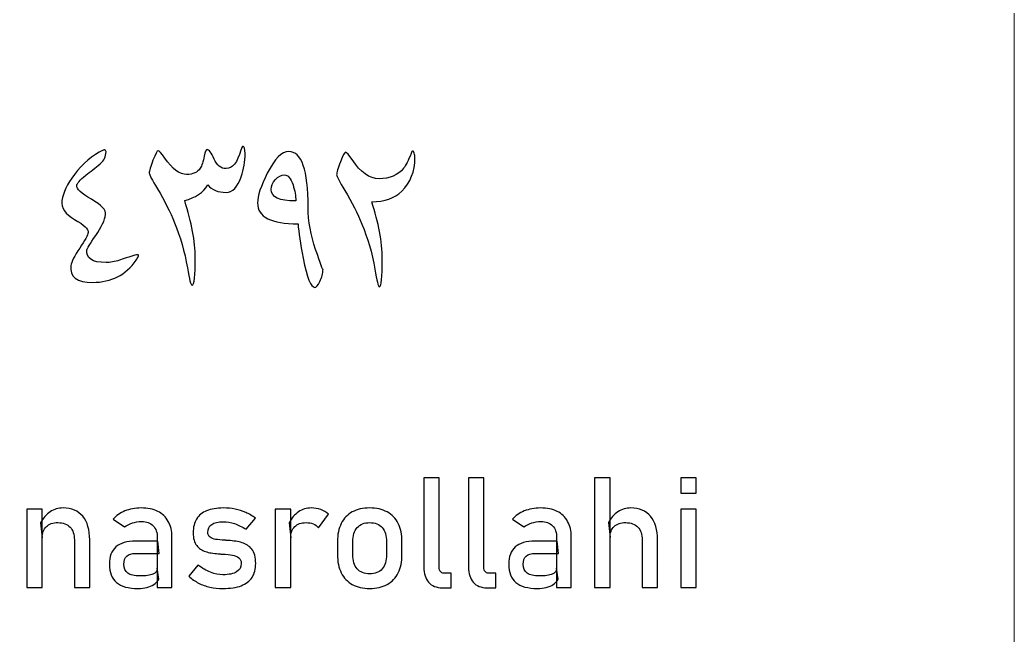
# Model space of a CAD drawing. Header units: millimetres. Extents: x -324 to 397, y -93 to 254.
# Drawn here: x 376.72 to 396.84, y 50.94 to 63.39 of the extents above; entities that cross this region are included whole.
import ezdxf

# ---------------------------------------------------------------- set-up
doc = ezdxf.new("R2010")
doc.units = ezdxf.units.MM
doc.header["$MEASUREMENT"] = 0
doc.layers.add('Layer 1', color=7, linetype='Continuous')

msp = doc.modelspace()

# ---------------------------------------------------------------- linework, layer by layer
at = {"layer": 'Layer 1', "color": 250, "lineweight": 18}
msp.add_open_spline([(350.7976, 88.2854), (350.7976, 88.2854), (393.09, 88.2854), (393.09, 88.2854), (395.1575, 88.2854), (396.8438, 86.5991), (396.8438, 84.5316), (396.8438, 84.5316), (396.8438, 42.2392), (396.8438, 42.2392), (396.8438, 40.1717), (395.1575, 38.4854), (393.09, 38.4854), (393.09, 38.4854), (350.7976, 38.4854), (350.7976, 38.4854), (348.7301, 38.4854), (347.0438, 40.1717), (347.0438, 42.2392), (347.0438, 42.2392), (347.0438, 84.5316), (347.0438, 84.5316), (347.0438, 86.5991), (348.7301, 88.2854), (350.7976, 88.2854)], degree=3, knots=[0, 0, 0, 0, 0.125, 0.125, 0.125, 0.25, 0.25, 0.25, 0.375, 0.375, 0.375, 0.5, 0.5, 0.5, 0.625, 0.625, 0.625, 0.75, 0.75, 0.75, 0.875, 0.875, 0.875, 1, 1, 1, 1], dxfattribs=at)
at = {"layer": 'Layer 1', "color": 250}
for points, knots in [([(381.2798, 60.6832), (381.2798, 60.5202), (381.2535, 60.3625), (381.201, 60.2101), (381.1274, 59.9998), (381.0249, 59.8947), (380.8935, 59.8947), (380.7358, 59.8947), (380.6123, 59.9447), (380.5229, 60.0445), (380.4336, 59.8921), (380.2785, 59.787), (380.0577, 59.7291), (380.1997, 59.2823), (380.2706, 58.8986), (380.2706, 58.578), (380.2706, 58.2048), (380.2496, 58.0182), (380.2075, 58.0182), (380.1812, 58.0182), (380.1497, 58.1338), (380.1129, 58.3651), (380.0551, 58.6963), (379.9684, 59.0011), (379.8527, 59.2797), (379.7634, 59.5005), (379.6477, 59.7291), (379.5058, 59.9657), (379.3954, 60.1496), (379.3402, 60.2548), (379.3402, 60.2811), (379.3402, 60.3284), (379.3652, 60.4164), (379.4151, 60.5452), (379.4651, 60.674), (379.5006, 60.7384), (379.5216, 60.7384), (379.5426, 60.7384), (379.5873, 60.6884), (379.6556, 60.5886), (379.808, 60.3678), (379.9552, 60.2574), (380.0972, 60.2574), (380.2233, 60.2574), (380.3153, 60.2995), (380.3731, 60.3835), (380.4046, 60.4361), (380.4309, 60.5176), (380.4519, 60.628), (380.4677, 60.7173), (380.4888, 60.762), (380.515, 60.762), (380.5466, 60.762), (380.5926, 60.6976), (380.653, 60.5688), (380.7135, 60.4401), (380.7936, 60.3757), (380.8935, 60.3757), (381.0249, 60.3757), (381.1248, 60.4992), (381.1931, 60.7463), (381.2089, 60.7988), (381.2246, 60.8251), (381.2404, 60.8251), (381.2667, 60.8251), (381.2798, 60.7778), (381.2798, 60.6832)], [0, 0, 0, 0, 0.0454545, 0.0454545, 0.0454545, 0.0909091, 0.0909091, 0.0909091, 0.1363636, 0.1363636, 0.1363636, 0.1818182, 0.1818182, 0.1818182, 0.2272727, 0.2272727, 0.2272727, 0.2727273, 0.2727273, 0.2727273, 0.3181818, 0.3181818, 0.3181818, 0.3636364, 0.3636364, 0.3636364, 0.4090909, 0.4090909, 0.4090909, 0.4545455, 0.4545455, 0.4545455, 0.5, 0.5, 0.5, 0.5454545, 0.5454545, 0.5454545, 0.5909091, 0.5909091, 0.5909091, 0.6363636, 0.6363636, 0.6363636, 0.6818182, 0.6818182, 0.6818182, 0.7272727, 0.7272727, 0.7272727, 0.7727273, 0.7727273, 0.7727273, 0.8181818, 0.8181818, 0.8181818, 0.8636364, 0.8636364, 0.8636364, 0.9090909, 0.9090909, 0.9090909, 0.9545455, 0.9545455, 0.9545455, 1, 1, 1, 1]), ([(379.0722, 58.5228), (378.8672, 58.2232), (378.5754, 58.0734), (378.197, 58.0734), (377.8711, 58.0734), (377.7239, 58.1864), (377.7554, 58.4124), (377.7659, 58.4913), (377.8251, 58.6095), (377.9328, 58.7672), (378.0406, 58.9249), (378.0971, 59.03), (378.1024, 59.0826), (378.1129, 59.1509), (378.0222, 59.239), (377.8303, 59.3467), (377.6385, 59.4545), (377.5531, 59.582), (377.5741, 59.7291), (377.5951, 59.8868), (377.6792, 60.0629), (377.8264, 60.2574), (377.9946, 60.4834), (378.1891, 60.6464), (378.4099, 60.7463), (378.4204, 60.7515), (378.4283, 60.7541), (378.4335, 60.7541), (378.4545, 60.7541), (378.465, 60.741), (378.465, 60.7147), (378.465, 60.6201), (378.4256, 60.5386), (378.3468, 60.4703), (378.2469, 60.3914), (378.1497, 60.3152), (378.0551, 60.2416), (377.9341, 60.1418), (377.8737, 60.0734), (377.8737, 60.0366), (377.8632, 59.9683), (377.9617, 59.875), (378.1694, 59.7567), (378.377, 59.6385), (378.4729, 59.5347), (378.4572, 59.4453), (378.4414, 59.3349), (378.3744, 59.193), (378.2561, 59.0195), (378.1378, 58.8461), (378.0787, 58.7514), (378.0787, 58.7357), (378.0524, 58.5622), (378.1812, 58.4755), (378.465, 58.4755), (378.5491, 58.4755), (378.6411, 58.4913), (378.741, 58.5228), (378.9408, 58.5911), (379.0459, 58.6253), (379.0564, 58.6253), (379.0932, 58.6358), (379.1142, 58.6358), (379.1195, 58.6253), (379.1247, 58.62), (379.1234, 58.6082), (379.1155, 58.5898), (379.1076, 58.5714), (379.0932, 58.5491), (379.0722, 58.5228)], [0, 0, 0, 0, 0.0434783, 0.0434783, 0.0434783, 0.0869565, 0.0869565, 0.0869565, 0.1304348, 0.1304348, 0.1304348, 0.173913, 0.173913, 0.173913, 0.2173913, 0.2173913, 0.2173913, 0.2608696, 0.2608696, 0.2608696, 0.3043478, 0.3043478, 0.3043478, 0.3478261, 0.3478261, 0.3478261, 0.3913043, 0.3913043, 0.3913043, 0.4347826, 0.4347826, 0.4347826, 0.4782609, 0.4782609, 0.4782609, 0.5217391, 0.5217391, 0.5217391, 0.5652174, 0.5652174, 0.5652174, 0.6086957, 0.6086957, 0.6086957, 0.6521739, 0.6521739, 0.6521739, 0.6956522, 0.6956522, 0.6956522, 0.7391304, 0.7391304, 0.7391304, 0.7826087, 0.7826087, 0.7826087, 0.826087, 0.826087, 0.826087, 0.8695652, 0.8695652, 0.8695652, 0.9130435, 0.9130435, 0.9130435, 0.9565217, 0.9565217, 0.9565217, 1, 1, 1, 1]), ([(382.8568, 58.3336), (382.8568, 58.2547), (382.8357, 58.1746), (382.7937, 58.0931), (382.7516, 58.0116), (382.7175, 57.9709), (382.6912, 57.9709), (382.6123, 57.9709), (382.5335, 58.168), (382.4546, 58.5622), (382.3968, 58.8566), (382.3626, 59.0879), (382.3521, 59.2561), (381.8055, 59.2561), (381.5321, 59.398), (381.5321, 59.6818), (381.5321, 59.8237), (381.5978, 60.0235), (381.7293, 60.2811), (381.8817, 60.5754), (382.0262, 60.7226), (382.1629, 60.7226), (382.4257, 60.7226), (382.5571, 60.3468), (382.5571, 59.5951), (382.5571, 59.3112), (382.6071, 59.0248), (382.7069, 58.7357), (382.8068, 58.4466), (382.8568, 58.3125), (382.8568, 58.3336)], [0, 0, 0, 0, 0.1, 0.1, 0.1, 0.2, 0.2, 0.2, 0.3, 0.3, 0.3, 0.4, 0.4, 0.4, 0.5, 0.5, 0.5, 0.6, 0.6, 0.6, 0.7, 0.7, 0.7, 0.8, 0.8, 0.8, 0.9, 0.9, 0.9, 1, 1, 1, 1]), ([(384.7096, 60.6595), (384.7149, 60.6385), (384.7175, 60.6148), (384.7175, 60.5886), (384.7175, 60.3205), (384.6281, 60.0971), (384.4494, 59.9184), (384.3075, 59.7764), (384.1051, 59.7055), (383.8423, 59.7055), (383.9842, 59.285), (384.0552, 58.8986), (384.0552, 58.5465), (384.0552, 58.1733), (384.0368, 57.9867), (384, 57.9867), (383.9737, 57.9867), (383.9422, 58.1049), (383.9054, 58.3415), (383.8476, 58.6726), (383.7609, 58.9749), (383.6452, 59.2482), (383.5558, 59.4689), (383.4402, 59.6976), (383.2983, 59.9341), (383.1879, 60.1181), (383.1327, 60.2232), (383.1327, 60.2495), (383.1327, 60.2968), (383.1577, 60.3849), (383.2076, 60.5137), (383.2576, 60.6424), (383.293, 60.7068), (383.3141, 60.7068), (383.3351, 60.7068), (383.3798, 60.6569), (383.4481, 60.557), (383.6163, 60.2995), (383.7976, 60.1707), (383.9921, 60.1707), (384.2076, 60.1707), (384.3732, 60.2416), (384.4889, 60.3835), (384.5309, 60.4361), (384.5808, 60.536), (384.6387, 60.6832), (384.6492, 60.7147), (384.6623, 60.7305), (384.6781, 60.7305), (384.6939, 60.7252), (384.7044, 60.7016), (384.7096, 60.6595)], [0, 0, 0, 0, 0.0588235, 0.0588235, 0.0588235, 0.1176471, 0.1176471, 0.1176471, 0.1764706, 0.1764706, 0.1764706, 0.2352941, 0.2352941, 0.2352941, 0.2941176, 0.2941176, 0.2941176, 0.3529412, 0.3529412, 0.3529412, 0.4117647, 0.4117647, 0.4117647, 0.4705882, 0.4705882, 0.4705882, 0.5294118, 0.5294118, 0.5294118, 0.5882353, 0.5882353, 0.5882353, 0.6470588, 0.6470588, 0.6470588, 0.7058824, 0.7058824, 0.7058824, 0.7647059, 0.7647059, 0.7647059, 0.8235294, 0.8235294, 0.8235294, 0.8823529, 0.8823529, 0.8823529, 0.9411765, 0.9411765, 0.9411765, 1, 1, 1, 1]), ([(382.3048, 59.7213), (382.3048, 59.8264), (382.2864, 59.9341), (382.2496, 60.0445), (382.2023, 60.1812), (382.1445, 60.2495), (382.0762, 60.2495), (382.0131, 60.2495), (381.9526, 60.218), (381.8948, 60.1549), (381.837, 60.0918), (381.8081, 60.0235), (381.8081, 59.9499), (381.8081, 59.7975), (381.9737, 59.7213), (382.3048, 59.7213)], [0, 0, 0, 0, 0.2, 0.2, 0.2, 0.4, 0.4, 0.4, 0.6, 0.6, 0.6, 0.8, 0.8, 0.8, 1, 1, 1, 1]), ([(385.2084, 52.3103), (385.2084, 52.2718), (385.2173, 52.2421), (385.2339, 52.2212), (385.2506, 52.2004), (385.274, 52.19), (385.3048, 52.19), (385.3048, 52.19), (385.4511, 52.19), (385.4511, 52.19), (385.4511, 52.19), (385.4511, 51.8937), (385.4511, 51.8937), (385.4511, 51.8937), (385.2683, 51.8937), (385.2683, 51.8937), (385.1501, 51.8937), (385.059, 51.9307), (384.9944, 52.0036), (384.9298, 52.077), (384.8975, 52.1801), (384.8975, 52.3134), (384.8975, 52.3134), (384.8975, 54.1199), (384.8975, 54.1199), (384.8975, 54.1199), (385.2084, 54.1199), (385.2084, 54.1199), (385.2084, 54.1199), (385.2084, 52.3103), (385.2084, 52.3103)], [0, 0, 0, 0, 0.1, 0.1, 0.1, 0.2, 0.2, 0.2, 0.3, 0.3, 0.3, 0.4, 0.4, 0.4, 0.5, 0.5, 0.5, 0.6, 0.6, 0.6, 0.7, 0.7, 0.7, 0.8, 0.8, 0.8, 0.9, 0.9, 0.9, 1, 1, 1, 1]), ([(386.1129, 52.3103), (386.1129, 52.2718), (386.1218, 52.2421), (386.1384, 52.2212), (386.1551, 52.2004), (386.1785, 52.19), (386.2093, 52.19), (386.2093, 52.19), (386.3556, 52.19), (386.3556, 52.19), (386.3556, 52.19), (386.3556, 51.8937), (386.3556, 51.8937), (386.3556, 51.8937), (386.1728, 51.8937), (386.1728, 51.8937), (386.0546, 51.8937), (385.9635, 51.9307), (385.8989, 52.0036), (385.8343, 52.077), (385.802, 52.1801), (385.802, 52.3134), (385.802, 52.3134), (385.802, 54.1199), (385.802, 54.1199), (385.802, 54.1199), (386.1129, 54.1199), (386.1129, 54.1199), (386.1129, 54.1199), (386.1129, 52.3103), (386.1129, 52.3103)], [0, 0, 0, 0, 0.1, 0.1, 0.1, 0.2, 0.2, 0.2, 0.3, 0.3, 0.3, 0.4, 0.4, 0.4, 0.5, 0.5, 0.5, 0.6, 0.6, 0.6, 0.7, 0.7, 0.7, 0.8, 0.8, 0.8, 0.9, 0.9, 0.9, 1, 1, 1, 1]), ([(388.3542, 54.1199), (388.3542, 54.1199), (388.6651, 54.1199), (388.6651, 54.1199), (388.6651, 54.1199), (388.6651, 51.9015), (388.6651, 51.9015), (388.6651, 51.9015), (388.3542, 51.9015), (388.3542, 51.9015), (388.3542, 51.9015), (388.3542, 54.1199), (388.3542, 54.1199)], [0, 0, 0, 0, 0.25, 0.25, 0.25, 0.5, 0.5, 0.5, 0.75, 0.75, 0.75, 1, 1, 1, 1]), ([(390.0998, 54.1199), (390.0998, 54.1199), (390.4107, 54.1199), (390.4107, 54.1199), (390.4107, 54.1199), (390.4107, 53.8085), (390.4107, 53.8085), (390.4107, 53.8085), (390.0998, 53.8085), (390.0998, 53.8085), (390.0998, 53.8085), (390.0998, 54.1199), (390.0998, 54.1199)], [0, 0, 0, 0, 0.25, 0.25, 0.25, 0.5, 0.5, 0.5, 0.75, 0.75, 0.75, 1, 1, 1, 1]), ([(376.8632, 53.4851), (376.8632, 53.4851), (377.1741, 53.4851), (377.1741, 53.4851), (377.1741, 53.4851), (377.1741, 51.9015), (377.1741, 51.9015), (377.1741, 51.9015), (376.8632, 51.9015), (376.8632, 51.9015), (376.8632, 51.9015), (376.8632, 53.4851), (376.8632, 53.4851)], [0, 0, 0, 0, 0.25, 0.25, 0.25, 0.5, 0.5, 0.5, 0.75, 0.75, 0.75, 1, 1, 1, 1]), ([(377.824, 52.8612), (377.824, 52.9732), (377.7954, 53.0596), (377.7371, 53.1206), (377.6792, 53.1815), (377.598, 53.2122), (377.4933, 53.2122), (377.3913, 53.2122), (377.3132, 53.1851), (377.2574, 53.131), (377.2022, 53.0774), (377.1741, 53.0013), (377.1741, 52.9039), (377.1741, 52.9039), (377.1424, 53.2091), (377.1424, 53.2091), (377.1913, 53.3044), (377.2548, 53.3783), (377.334, 53.4304), (377.4126, 53.482), (377.4996, 53.508), (377.5954, 53.508), (377.7673, 53.508), (377.9, 53.4518), (377.9943, 53.3393), (378.0886, 53.2268), (378.1354, 53.068), (378.1354, 52.8628), (378.1354, 52.8628), (378.1354, 51.9015), (378.1354, 51.9015), (378.1354, 51.9015), (377.824, 51.9015), (377.824, 51.9015), (377.824, 51.9015), (377.824, 52.8612), (377.824, 52.8612)], [0, 0, 0, 0, 0.0833333, 0.0833333, 0.0833333, 0.1666667, 0.1666667, 0.1666667, 0.25, 0.25, 0.25, 0.3333333, 0.3333333, 0.3333333, 0.4166667, 0.4166667, 0.4166667, 0.5, 0.5, 0.5, 0.5833333, 0.5833333, 0.5833333, 0.6666667, 0.6666667, 0.6666667, 0.75, 0.75, 0.75, 0.8333333, 0.8333333, 0.8333333, 0.9166667, 0.9166667, 0.9166667, 1, 1, 1, 1]), ([(379.503, 52.9055), (379.503, 53.0091), (379.4748, 53.0899), (379.4196, 53.1471), (379.3639, 53.2044), (379.2858, 53.2336), (379.1837, 53.2336), (379.1207, 53.2336), (379.0588, 53.2237), (378.9984, 53.2044), (378.9379, 53.1851), (378.8843, 53.1581), (378.8374, 53.1237), (378.8374, 53.1237), (378.6104, 53.2794), (378.6104, 53.2794), (378.6703, 53.3513), (378.7494, 53.4075), (378.8473, 53.4476), (378.9458, 53.4877), (379.0546, 53.508), (379.1749, 53.508), (379.3061, 53.508), (379.4181, 53.4851), (379.5118, 53.4388), (379.6055, 53.3924), (379.6769, 53.3252), (379.7253, 53.2372), (379.7743, 53.1492), (379.7987, 53.043), (379.7987, 52.919), (379.7987, 52.919), (379.7987, 51.9015), (379.7987, 51.9015), (379.7987, 51.9015), (379.503, 51.9015), (379.503, 51.9015), (379.503, 51.9015), (379.503, 52.9055), (379.503, 52.9055)], [0, 0, 0, 0, 0.0769231, 0.0769231, 0.0769231, 0.1538462, 0.1538462, 0.1538462, 0.2307692, 0.2307692, 0.2307692, 0.3076923, 0.3076923, 0.3076923, 0.3846154, 0.3846154, 0.3846154, 0.4615385, 0.4615385, 0.4615385, 0.5384615, 0.5384615, 0.5384615, 0.6153846, 0.6153846, 0.6153846, 0.6923077, 0.6923077, 0.6923077, 0.7692308, 0.7692308, 0.7692308, 0.8461538, 0.8461538, 0.8461538, 0.9230769, 0.9230769, 0.9230769, 1, 1, 1, 1]), ([(380.8314, 51.8786), (380.7377, 51.8786), (380.6502, 51.888), (380.5685, 51.9062), (380.4862, 51.9244), (380.4096, 51.952), (380.3388, 51.9885), (380.2675, 52.0249), (380.2019, 52.0707), (380.142, 52.1259), (380.142, 52.1259), (380.142, 52.1259), (380.142, 52.1259), (380.142, 52.1259), (380.3263, 52.353), (380.3263, 52.353), (380.3263, 52.353), (380.3263, 52.353), (380.3263, 52.353), (380.4117, 52.2879), (380.4966, 52.2389), (380.581, 52.2067), (380.6658, 52.1739), (380.7492, 52.1577), (380.8314, 52.1577), (380.9543, 52.1577), (381.047, 52.177), (381.1085, 52.215), (381.1699, 52.253), (381.2006, 52.3103), (381.2006, 52.3868), (381.2006, 52.4374), (381.184, 52.4759), (381.1501, 52.5009), (381.1168, 52.5264), (381.0751, 52.5436), (381.0252, 52.5524), (380.9752, 52.5608), (380.9054, 52.5686), (380.8148, 52.5759), (380.8064, 52.5759), (380.7976, 52.5759), (380.7887, 52.5764), (380.7794, 52.5769), (380.771, 52.578), (380.7627, 52.579), (380.7585, 52.579), (380.7544, 52.579), (380.7507, 52.5795), (380.7466, 52.58), (380.7424, 52.5806), (380.7382, 52.5806), (380.6356, 52.5884), (380.5487, 52.6035), (380.4773, 52.6253), (380.4065, 52.6472), (380.3471, 52.6884), (380.2998, 52.7482), (380.2524, 52.8081), (380.2289, 52.894), (380.2289, 53.006), (380.2289, 53.118), (380.2518, 53.2112), (380.2977, 53.2851), (380.343, 53.3596), (380.4112, 53.4153), (380.5018, 53.4523), (380.5924, 53.4893), (380.7059, 53.508), (380.8419, 53.508), (380.9247, 53.508), (381.0033, 53.5002), (381.0778, 53.4851), (381.1527, 53.47), (381.2241, 53.4471), (381.2923, 53.4174), (381.3605, 53.3872), (381.4261, 53.3492), (381.4891, 53.3034), (381.4891, 53.3034), (381.4891, 53.3034), (381.4891, 53.3034), (381.4891, 53.3034), (381.3012, 53.0763), (381.3012, 53.0763), (381.3012, 53.0763), (381.3012, 53.0763), (381.3012, 53.0763), (381.222, 53.1273), (381.1439, 53.1654), (381.0673, 53.1909), (380.9903, 53.2159), (380.9153, 53.2289), (380.8419, 53.2289), (380.7361, 53.2289), (380.657, 53.2107), (380.6039, 53.1747), (380.5513, 53.1383), (380.5247, 53.0841), (380.5247, 53.0123), (380.5247, 52.9696), (380.5398, 52.9373), (380.57, 52.9159), (380.5997, 52.8946), (380.6377, 52.8805), (380.6835, 52.8732), (380.7294, 52.8664), (380.7945, 52.8602), (380.8788, 52.855), (380.8846, 52.854), (380.8913, 52.8534), (380.8976, 52.8534), (380.9043, 52.8534), (380.9111, 52.8529), (380.9184, 52.8519), (380.9215, 52.8519), (380.9247, 52.8519), (380.9278, 52.8519), (380.9304, 52.8519), (380.9335, 52.8513), (380.9366, 52.8503), (381.0475, 52.8435), (381.1418, 52.8284), (381.2199, 52.806), (381.2975, 52.7837), (381.3626, 52.7394), (381.4157, 52.6733), (381.4688, 52.6071), (381.4949, 52.5118), (381.4949, 52.3868), (381.4949, 52.2728), (381.4704, 52.1785), (381.422, 52.1036), (381.373, 52.0291), (381.2996, 51.9728), (381.2012, 51.9348), (381.1033, 51.8973), (380.9799, 51.8786), (380.8314, 51.8786)], [0, 0, 0, 0, 0.0217391, 0.0217391, 0.0217391, 0.0434783, 0.0434783, 0.0434783, 0.0652174, 0.0652174, 0.0652174, 0.0869565, 0.0869565, 0.0869565, 0.1086957, 0.1086957, 0.1086957, 0.1304348, 0.1304348, 0.1304348, 0.1521739, 0.1521739, 0.1521739, 0.173913, 0.173913, 0.173913, 0.1956522, 0.1956522, 0.1956522, 0.2173913, 0.2173913, 0.2173913, 0.2391304, 0.2391304, 0.2391304, 0.2608696, 0.2608696, 0.2608696, 0.2826087, 0.2826087, 0.2826087, 0.3043478, 0.3043478, 0.3043478, 0.326087, 0.326087, 0.326087, 0.3478261, 0.3478261, 0.3478261, 0.3695652, 0.3695652, 0.3695652, 0.3913043, 0.3913043, 0.3913043, 0.4130435, 0.4130435, 0.4130435, 0.4347826, 0.4347826, 0.4347826, 0.4565217, 0.4565217, 0.4565217, 0.4782609, 0.4782609, 0.4782609, 0.5, 0.5, 0.5, 0.5217391, 0.5217391, 0.5217391, 0.5434783, 0.5434783, 0.5434783, 0.5652174, 0.5652174, 0.5652174, 0.5869565, 0.5869565, 0.5869565, 0.6086957, 0.6086957, 0.6086957, 0.6304348, 0.6304348, 0.6304348, 0.6521739, 0.6521739, 0.6521739, 0.673913, 0.673913, 0.673913, 0.6956522, 0.6956522, 0.6956522, 0.7173913, 0.7173913, 0.7173913, 0.7391304, 0.7391304, 0.7391304, 0.7608696, 0.7608696, 0.7608696, 0.7826087, 0.7826087, 0.7826087, 0.8043478, 0.8043478, 0.8043478, 0.826087, 0.826087, 0.826087, 0.8478261, 0.8478261, 0.8478261, 0.8695652, 0.8695652, 0.8695652, 0.8913043, 0.8913043, 0.8913043, 0.9130435, 0.9130435, 0.9130435, 0.9347826, 0.9347826, 0.9347826, 0.9565217, 0.9565217, 0.9565217, 0.9782609, 0.9782609, 0.9782609, 1, 1, 1, 1]), ([(381.8917, 53.4851), (381.8917, 53.4851), (382.2026, 53.4851), (382.2026, 53.4851), (382.2026, 53.4851), (382.2026, 51.9015), (382.2026, 51.9015), (382.2026, 51.9015), (381.8917, 51.9015), (381.8917, 51.9015), (381.8917, 51.9015), (381.8917, 53.4851), (381.8917, 53.4851)], [0, 0, 0, 0, 0.25, 0.25, 0.25, 0.5, 0.5, 0.5, 0.75, 0.75, 0.75, 1, 1, 1, 1]), ([(382.7629, 53.1096), (382.7353, 53.1435), (382.7005, 53.169), (382.6588, 53.1862), (382.6171, 53.2034), (382.5692, 53.2122), (382.514, 53.2122), (382.4156, 53.2122), (382.3391, 53.1846), (382.2844, 53.1305), (382.2302, 53.0758), (382.2026, 53.0003), (382.2026, 52.9039), (382.2026, 52.9039), (382.1709, 53.2091), (382.1709, 53.2091), (382.2198, 53.3034), (382.2828, 53.3768), (382.3599, 53.4294), (382.4375, 53.482), (382.5229, 53.508), (382.6161, 53.508), (382.6885, 53.508), (382.7541, 53.4976), (382.8124, 53.4768), (382.8707, 53.4559), (382.9218, 53.4252), (382.9655, 53.3846), (382.9655, 53.3846), (382.7629, 53.1096), (382.7629, 53.1096)], [0, 0, 0, 0, 0.1, 0.1, 0.1, 0.2, 0.2, 0.2, 0.3, 0.3, 0.3, 0.4, 0.4, 0.4, 0.5, 0.5, 0.5, 0.6, 0.6, 0.6, 0.7, 0.7, 0.7, 0.8, 0.8, 0.8, 0.9, 0.9, 0.9, 1, 1, 1, 1]), ([(383.8018, 51.8786), (383.6643, 51.8786), (383.5472, 51.9057), (383.4493, 51.9593), (383.3519, 52.0135), (383.2769, 52.0921), (383.2259, 52.1952), (383.1743, 52.2983), (383.1488, 52.4228), (383.1488, 52.5681), (383.1488, 52.5681), (383.1488, 52.8258), (383.1488, 52.8258), (383.1488, 52.9696), (383.1743, 53.0925), (383.2259, 53.1945), (383.2769, 53.2966), (383.3519, 53.3747), (383.4493, 53.4278), (383.5472, 53.4815), (383.6643, 53.508), (383.8018, 53.508), (383.9388, 53.508), (384.0565, 53.4815), (384.1544, 53.4278), (384.2518, 53.3747), (384.3262, 53.2966), (384.3778, 53.1945), (384.4288, 53.0925), (384.4548, 52.9696), (384.4548, 52.8258), (384.4548, 52.8258), (384.4548, 52.5634), (384.4548, 52.5634), (384.4548, 52.4191), (384.4288, 52.2957), (384.3778, 52.1936), (384.3262, 52.0916), (384.2518, 52.0135), (384.1544, 51.9593), (384.0565, 51.9057), (383.9388, 51.8786), (383.8018, 51.8786)], [0, 0, 0, 0, 0.0714286, 0.0714286, 0.0714286, 0.1428571, 0.1428571, 0.1428571, 0.2142857, 0.2142857, 0.2142857, 0.2857143, 0.2857143, 0.2857143, 0.3571429, 0.3571429, 0.3571429, 0.4285714, 0.4285714, 0.4285714, 0.5, 0.5, 0.5, 0.5714286, 0.5714286, 0.5714286, 0.6428571, 0.6428571, 0.6428571, 0.7142857, 0.7142857, 0.7142857, 0.7857143, 0.7857143, 0.7857143, 0.8571429, 0.8571429, 0.8571429, 0.9285714, 0.9285714, 0.9285714, 1, 1, 1, 1]), ([(387.5856, 52.9055), (387.5856, 53.0091), (387.5574, 53.0899), (387.5022, 53.1471), (387.4465, 53.2044), (387.3684, 53.2336), (387.2663, 53.2336), (387.2033, 53.2336), (387.1414, 53.2237), (387.081, 53.2044), (387.0205, 53.1851), (386.9669, 53.1581), (386.92, 53.1237), (386.92, 53.1237), (386.693, 53.2794), (386.693, 53.2794), (386.7529, 53.3513), (386.832, 53.4075), (386.9299, 53.4476), (387.0284, 53.4877), (387.1372, 53.508), (387.2575, 53.508), (387.3887, 53.508), (387.5007, 53.4851), (387.5944, 53.4388), (387.6881, 53.3924), (387.7595, 53.3252), (387.8079, 53.2372), (387.8569, 53.1492), (387.8813, 53.043), (387.8813, 52.919), (387.8813, 52.919), (387.8813, 51.9015), (387.8813, 51.9015), (387.8813, 51.9015), (387.5856, 51.9015), (387.5856, 51.9015), (387.5856, 51.9015), (387.5856, 52.9055), (387.5856, 52.9055)], [0, 0, 0, 0, 0.0769231, 0.0769231, 0.0769231, 0.1538462, 0.1538462, 0.1538462, 0.2307692, 0.2307692, 0.2307692, 0.3076923, 0.3076923, 0.3076923, 0.3846154, 0.3846154, 0.3846154, 0.4615385, 0.4615385, 0.4615385, 0.5384615, 0.5384615, 0.5384615, 0.6153846, 0.6153846, 0.6153846, 0.6923077, 0.6923077, 0.6923077, 0.7692308, 0.7692308, 0.7692308, 0.8461538, 0.8461538, 0.8461538, 0.9230769, 0.9230769, 0.9230769, 1, 1, 1, 1]), ([(389.315, 52.8612), (389.315, 52.9732), (389.2864, 53.0596), (389.2281, 53.1206), (389.1702, 53.1815), (389.089, 53.2122), (388.9843, 53.2122), (388.8823, 53.2122), (388.8042, 53.1857), (388.7484, 53.1326), (388.6932, 53.08), (388.6651, 53.005), (388.6651, 52.9086), (388.6651, 52.9086), (388.6334, 53.2138), (388.6334, 53.2138), (388.6823, 53.307), (388.7458, 53.3794), (388.825, 53.4309), (388.9036, 53.4825), (388.9906, 53.508), (389.0864, 53.508), (389.2583, 53.508), (389.391, 53.4518), (389.4853, 53.3393), (389.5796, 53.2268), (389.6264, 53.068), (389.6264, 52.8628), (389.6264, 52.8628), (389.6264, 51.9015), (389.6264, 51.9015), (389.6264, 51.9015), (389.315, 51.9015), (389.315, 51.9015), (389.315, 51.9015), (389.315, 52.8612), (389.315, 52.8612)], [0, 0, 0, 0, 0.0833333, 0.0833333, 0.0833333, 0.1666667, 0.1666667, 0.1666667, 0.25, 0.25, 0.25, 0.3333333, 0.3333333, 0.3333333, 0.4166667, 0.4166667, 0.4166667, 0.5, 0.5, 0.5, 0.5833333, 0.5833333, 0.5833333, 0.6666667, 0.6666667, 0.6666667, 0.75, 0.75, 0.75, 0.8333333, 0.8333333, 0.8333333, 0.9166667, 0.9166667, 0.9166667, 1, 1, 1, 1]), ([(390.0998, 53.4851), (390.0998, 53.4851), (390.4107, 53.4851), (390.4107, 53.4851), (390.4107, 53.4851), (390.4107, 51.9015), (390.4107, 51.9015), (390.4107, 51.9015), (390.0998, 51.9015), (390.0998, 51.9015), (390.0998, 51.9015), (390.0998, 53.4851), (390.0998, 53.4851)], [0, 0, 0, 0, 0.25, 0.25, 0.25, 0.5, 0.5, 0.5, 0.75, 0.75, 0.75, 1, 1, 1, 1]), ([(383.8018, 52.1744), (383.9107, 52.1744), (383.9945, 52.2087), (384.0544, 52.277), (384.1138, 52.3452), (384.1434, 52.4405), (384.1434, 52.5634), (384.1434, 52.5634), (384.1434, 52.8258), (384.1434, 52.8258), (384.1434, 52.9492), (384.1138, 53.044), (384.0544, 53.1112), (383.9945, 53.1784), (383.9107, 53.2122), (383.8018, 53.2122), (383.693, 53.2122), (383.6086, 53.1784), (383.5493, 53.1112), (383.4899, 53.044), (383.4602, 52.9492), (383.4602, 52.8258), (383.4602, 52.8258), (383.4602, 52.5634), (383.4602, 52.5634), (383.4602, 52.4405), (383.4899, 52.3452), (383.5493, 52.277), (383.6086, 52.2087), (383.693, 52.1744), (383.8018, 52.1744)], [0, 0, 0, 0, 0.1, 0.1, 0.1, 0.2, 0.2, 0.2, 0.3, 0.3, 0.3, 0.4, 0.4, 0.4, 0.5, 0.5, 0.5, 0.6, 0.6, 0.6, 0.7, 0.7, 0.7, 0.8, 0.8, 0.8, 0.9, 0.9, 0.9, 1, 1, 1, 1]), ([(379.115, 51.8786), (378.9197, 51.8786), (378.7739, 51.9192), (378.6776, 51.9999), (378.5807, 52.0806), (378.5323, 52.2035), (378.5323, 52.3681), (378.5323, 52.5248), (378.5765, 52.6425), (378.6651, 52.7206), (378.7536, 52.7993), (378.8874, 52.8383), (379.0666, 52.8383), (379.0666, 52.8383), (379.5165, 52.8383), (379.5165, 52.8383), (379.5165, 52.8383), (379.5378, 52.5878), (379.5378, 52.5878), (379.5378, 52.5878), (379.0681, 52.5878), (379.0681, 52.5878), (378.9864, 52.5878), (378.926, 52.5701), (378.8853, 52.5337), (378.8453, 52.4978), (378.8255, 52.4426), (378.8255, 52.3681), (378.8255, 52.2879), (378.852, 52.2285), (378.9057, 52.19), (378.9588, 52.1509), (379.04, 52.1317), (379.1488, 52.1317), (379.2676, 52.1317), (379.3566, 52.1447), (379.415, 52.1702), (379.4733, 52.1952), (379.503, 52.2353), (379.503, 52.2889), (379.503, 52.2889), (379.5347, 52.0661), (379.5347, 52.0661), (379.5071, 52.0234), (379.4733, 51.9885), (379.4332, 51.9609), (379.3931, 51.9338), (379.3467, 51.913), (379.2936, 51.8994), (379.241, 51.8854), (379.1811, 51.8786), (379.115, 51.8786)], [0, 0, 0, 0, 0.0588235, 0.0588235, 0.0588235, 0.1176471, 0.1176471, 0.1176471, 0.1764706, 0.1764706, 0.1764706, 0.2352941, 0.2352941, 0.2352941, 0.2941176, 0.2941176, 0.2941176, 0.3529412, 0.3529412, 0.3529412, 0.4117647, 0.4117647, 0.4117647, 0.4705882, 0.4705882, 0.4705882, 0.5294118, 0.5294118, 0.5294118, 0.5882353, 0.5882353, 0.5882353, 0.6470588, 0.6470588, 0.6470588, 0.7058824, 0.7058824, 0.7058824, 0.7647059, 0.7647059, 0.7647059, 0.8235294, 0.8235294, 0.8235294, 0.8823529, 0.8823529, 0.8823529, 0.9411765, 0.9411765, 0.9411765, 1, 1, 1, 1]), ([(387.1976, 51.8786), (387.0023, 51.8786), (386.8565, 51.9192), (386.7602, 51.9999), (386.6633, 52.0806), (386.6149, 52.2035), (386.6149, 52.3681), (386.6149, 52.5248), (386.6591, 52.6425), (386.7477, 52.7206), (386.8362, 52.7993), (386.97, 52.8383), (387.1492, 52.8383), (387.1492, 52.8383), (387.5991, 52.8383), (387.5991, 52.8383), (387.5991, 52.8383), (387.6204, 52.5878), (387.6204, 52.5878), (387.6204, 52.5878), (387.1507, 52.5878), (387.1507, 52.5878), (387.069, 52.5878), (387.0086, 52.5701), (386.9679, 52.5337), (386.9279, 52.4978), (386.9081, 52.4426), (386.9081, 52.3681), (386.9081, 52.2879), (386.9346, 52.2285), (386.9883, 52.19), (387.0414, 52.1509), (387.1226, 52.1317), (387.2314, 52.1317), (387.3502, 52.1317), (387.4392, 52.1447), (387.4976, 52.1702), (387.5559, 52.1952), (387.5856, 52.2353), (387.5856, 52.2889), (387.5856, 52.2889), (387.6173, 52.0661), (387.6173, 52.0661), (387.5897, 52.0234), (387.5559, 51.9885), (387.5158, 51.9609), (387.4757, 51.9338), (387.4293, 51.913), (387.3762, 51.8994), (387.3236, 51.8854), (387.2637, 51.8786), (387.1976, 51.8786)], [0, 0, 0, 0, 0.0588235, 0.0588235, 0.0588235, 0.1176471, 0.1176471, 0.1176471, 0.1764706, 0.1764706, 0.1764706, 0.2352941, 0.2352941, 0.2352941, 0.2941176, 0.2941176, 0.2941176, 0.3529412, 0.3529412, 0.3529412, 0.4117647, 0.4117647, 0.4117647, 0.4705882, 0.4705882, 0.4705882, 0.5294118, 0.5294118, 0.5294118, 0.5882353, 0.5882353, 0.5882353, 0.6470588, 0.6470588, 0.6470588, 0.7058824, 0.7058824, 0.7058824, 0.7647059, 0.7647059, 0.7647059, 0.8235294, 0.8235294, 0.8235294, 0.8823529, 0.8823529, 0.8823529, 0.9411765, 0.9411765, 0.9411765, 1, 1, 1, 1])]:
    msp.add_open_spline(points, degree=3, knots=knots, dxfattribs=at)

doc.saveas('drawing.dxf')
